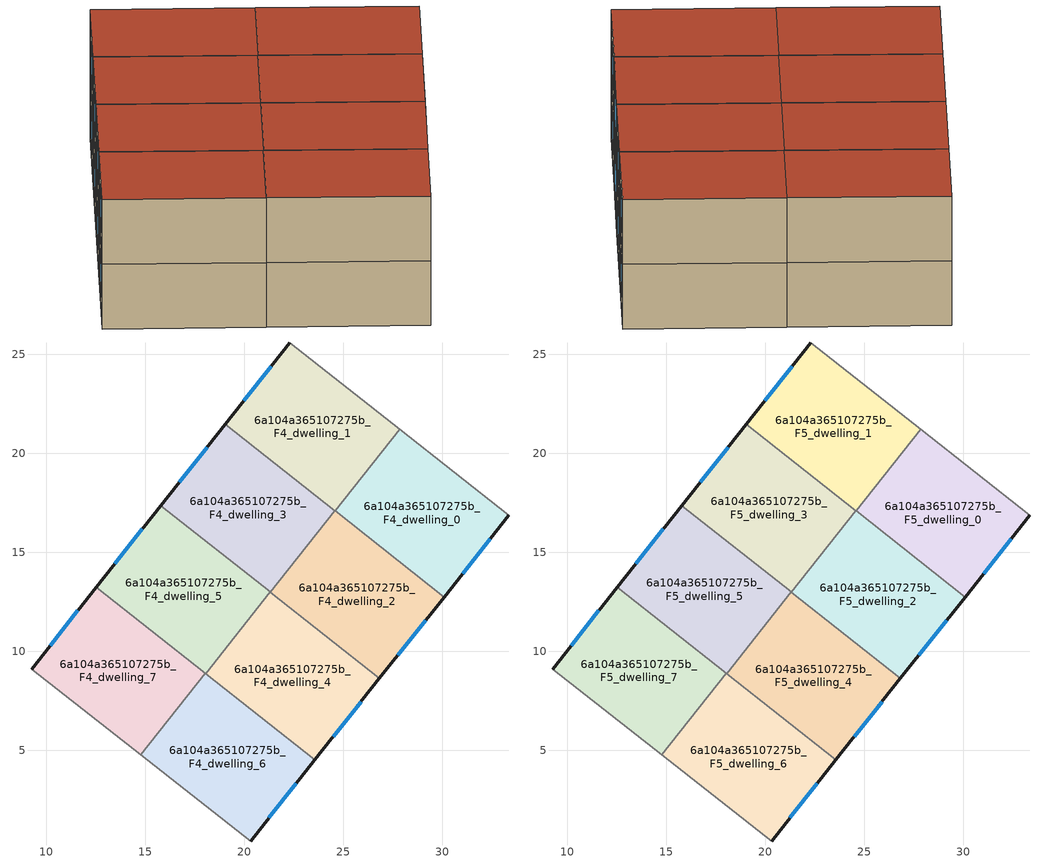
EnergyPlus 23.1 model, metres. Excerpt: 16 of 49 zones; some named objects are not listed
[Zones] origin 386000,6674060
6a104a365107275b_F4_dwelling_0
 floor to 6a104a365107275b_F3_dwelling_0 (EU_floor_Construction): 33.36,16.87 30.08,12.74 24.58,17.09 27.83,21.21 z12
 wall outside (EU_wall_Construction): 30.08,12.74 33.36,16.87 z12:15
 wall adiabatic (EU_wall_Construction): 33.36,16.87 27.83,21.21 z12:15
 wall to 6a104a365107275b_F4_dwelling_1 (EU_wall_Construction): 27.83,21.21 24.58,17.09 z12:15
 wall to 6a104a365107275b_F4_dwelling_2 (EU_wall_Construction): 24.58,17.09 30.08,12.74 z12:15
 window (EU_Window_Construction): 31.02,13.92 32.42,15.69 z12.86:14.14
6a104a365107275b_F4_dwelling_1
 floor to 6a104a365107275b_F3_dwelling_1 (EU_floor_Construction): 27.83,21.21 24.58,17.09 19.04,21.47 22.28,25.56 z12
 wall outside (EU_wall_Construction): 22.28,25.56 19.04,21.47 z12:15
 wall adiabatic (EU_wall_Construction): 27.83,21.21 22.28,25.56 z12:15
 wall to 6a104a365107275b_F4_dwelling_3 (EU_wall_Construction): 19.04,21.47 24.56,17.11 z12:15
 wall to 6a104a365107275b_F4_dwelling_2 (EU_wall_Construction): 24.56,17.1 24.58,17.09 z12:15
 window (EU_Window_Construction): 21.35,24.4 19.97,22.64 z12.86:14.14
6a104a365107275b_F4_dwelling_2
 floor to 6a104a365107275b_F3_dwelling_2 (EU_floor_Construction): 30.08,12.74 26.82,8.62 21.3,12.99 24.56,17.11 z12
 wall outside (EU_wall_Construction): 26.82,8.62 30.08,12.74 z12:15
 wall to 6a104a365107275b_F4_dwelling_3 (EU_wall_Construction): 24.56,17.11 21.3,12.99 z12:15
 wall to 6a104a365107275b_F4_dwelling_4 (EU_wall_Construction): 21.3,12.99 26.82,8.62 z12:15
 window (EU_Window_Construction): 27.75,9.8 29.15,11.56 z12.86:14.14
6a104a365107275b_F4_dwelling_3
 floor to 6a104a365107275b_F3_dwelling_3 (EU_floor_Construction): 24.56,17.11 21.3,12.99 15.78,17.36 19.04,21.47 z12
 wall outside (EU_wall_Construction): 19.04,21.47 15.78,17.36 z12:15
 wall to 6a104a365107275b_F4_dwelling_5 (EU_wall_Construction): 15.78,17.36 21.3,12.99 z12:15
 window (EU_Window_Construction): 18.11,20.3 16.71,18.53 z12.86:14.14
6a104a365107275b_F4_dwelling_4
 floor to 6a104a365107275b_F3_dwelling_4 (EU_floor_Construction): 26.82,8.62 23.56,4.51 18.04,8.88 21.3,12.99 z12
 wall outside (EU_wall_Construction): 23.56,4.51 26.82,8.62 z12:15
 wall to 6a104a365107275b_F4_dwelling_5 (EU_wall_Construction): 21.3,12.99 18.04,8.88 z12:15
 wall to 6a104a365107275b_F4_dwelling_6 (EU_wall_Construction): 18.04,8.88 23.56,4.51 z12:15
 window (EU_Window_Construction): 24.49,5.69 25.89,7.45 z12.86:14.14
6a104a365107275b_F4_dwelling_5
 floor to 6a104a365107275b_F3_dwelling_5 (EU_floor_Construction): 21.3,12.99 18.04,8.88 12.53,13.24 15.78,17.36 z12
 wall outside (EU_wall_Construction): 15.78,17.36 12.53,13.24 z12:15
 wall to 6a104a365107275b_F4_dwelling_7 (EU_wall_Construction): 12.53,13.24 18.03,8.89 z12:15
 wall to 6a104a365107275b_F4_dwelling_6 (EU_wall_Construction): 18.03,8.89 18.04,8.88 z12:15
 window (EU_Window_Construction): 14.85,16.18 13.46,14.42 z12.86:14.14
6a104a365107275b_F4_dwelling_6
 floor to 6a104a365107275b_F3_dwelling_6 (EU_floor_Construction): 23.56,4.51 20.31,0.42 14.77,4.77 18.03,8.89 z12
 wall outside (EU_wall_Construction): 20.31,0.42 23.56,4.51 z12:15
 wall adiabatic (EU_wall_Construction): 14.77,4.77 20.31,0.42 z12:15
 wall to 6a104a365107275b_F4_dwelling_7 (EU_wall_Construction): 18.03,8.89 14.77,4.77 z12:15
 window (EU_Window_Construction): 21.24,1.59 22.63,3.34 z12.86:14.14
6a104a365107275b_F4_dwelling_7
 floor to 6a104a365107275b_F3_dwelling_7 (EU_floor_Construction): 18.03,8.89 14.77,4.77 9.25,9.1 12.53,13.24 z12
 wall outside (EU_wall_Construction): 12.53,13.24 9.25,9.1 z12:15
 wall adiabatic (EU_wall_Construction): 9.25,9.1 14.77,4.77 z12:15
 window (EU_Window_Construction): 11.59,12.06 10.19,10.28 z12.86:14.14
6a104a365107275b_F5_dwelling_0
 floor to 6a104a365107275b_F4_dwelling_0 (EU_floor_Construction): 33.36,16.87 30.08,12.74 24.58,17.09 27.83,21.21 z15
 wall outside (EU_wall_Construction): 30.08,12.74 33.36,16.87 z15:18
 wall adiabatic (EU_wall_Construction): 33.36,16.87 27.83,21.21 z15:18
 wall to 6a104a365107275b_F5_dwelling_1 (EU_wall_Construction): 27.83,21.21 24.58,17.09 z15:18
 wall to 6a104a365107275b_F5_dwelling_2 (EU_wall_Construction): 24.58,17.09 30.08,12.74 z15:18
 window (EU_Window_Construction): 31.02,13.92 32.42,15.69 z15.86:17.14
 roof outside (EU_roof_Construction): 30.08,12.74 33.36,16.87 27.83,21.21 24.58,17.09 z18
6a104a365107275b_F5_dwelling_1
 floor to 6a104a365107275b_F4_dwelling_1 (EU_floor_Construction): 27.83,21.21 24.58,17.09 19.04,21.47 22.28,25.56 z15
 wall outside (EU_wall_Construction): 22.28,25.56 19.04,21.47 z15:18
 wall adiabatic (EU_wall_Construction): 27.83,21.21 22.28,25.56 z15:18
 wall to 6a104a365107275b_F5_dwelling_3 (EU_wall_Construction): 19.04,21.47 24.56,17.11 z15:18
 wall to 6a104a365107275b_F5_dwelling_2 (EU_wall_Construction): 24.56,17.1 24.58,17.09 z15:18
 window (EU_Window_Construction): 21.35,24.4 19.97,22.64 z15.86:17.14
 roof outside (EU_roof_Construction): 24.58,17.09 27.83,21.21 22.28,25.56 19.04,21.47 z18
6a104a365107275b_F5_dwelling_2
 floor to 6a104a365107275b_F4_dwelling_2 (EU_floor_Construction): 30.08,12.74 26.82,8.62 21.3,12.99 24.56,17.11 z15
 wall outside (EU_wall_Construction): 26.82,8.62 30.08,12.74 z15:18
 wall to 6a104a365107275b_F5_dwelling_3 (EU_wall_Construction): 24.56,17.11 21.3,12.99 z15:18
 wall to 6a104a365107275b_F5_dwelling_4 (EU_wall_Construction): 21.3,12.99 26.82,8.62 z15:18
 window (EU_Window_Construction): 27.75,9.8 29.15,11.56 z15.86:17.14
 roof outside (EU_roof_Construction): 26.82,8.62 30.08,12.74 24.56,17.11 21.3,12.99 z18
6a104a365107275b_F5_dwelling_3
 floor to 6a104a365107275b_F4_dwelling_3 (EU_floor_Construction): 24.56,17.11 21.3,12.99 15.78,17.36 19.04,21.47 z15
 wall outside (EU_wall_Construction): 19.04,21.47 15.78,17.36 z15:18
 wall to 6a104a365107275b_F5_dwelling_5 (EU_wall_Construction): 15.78,17.36 21.3,12.99 z15:18
 window (EU_Window_Construction): 18.11,20.3 16.71,18.53 z15.86:17.14
 roof outside (EU_roof_Construction): 21.3,12.99 24.56,17.11 19.04,21.47 15.78,17.36 z18
6a104a365107275b_F5_dwelling_4
 floor to 6a104a365107275b_F4_dwelling_4 (EU_floor_Construction): 26.82,8.62 23.56,4.51 18.04,8.88 21.3,12.99 z15
 wall outside (EU_wall_Construction): 23.56,4.51 26.82,8.62 z15:18
 wall to 6a104a365107275b_F5_dwelling_5 (EU_wall_Construction): 21.3,12.99 18.04,8.88 z15:18
 wall to 6a104a365107275b_F5_dwelling_6 (EU_wall_Construction): 18.04,8.88 23.56,4.51 z15:18
 window (EU_Window_Construction): 24.49,5.69 25.89,7.45 z15.86:17.14
 roof outside (EU_roof_Construction): 23.56,4.51 26.82,8.62 21.3,12.99 18.04,8.88 z18
6a104a365107275b_F5_dwelling_5
 floor to 6a104a365107275b_F4_dwelling_5 (EU_floor_Construction): 21.3,12.99 18.04,8.88 12.53,13.24 15.78,17.36 z15
 wall outside (EU_wall_Construction): 15.78,17.36 12.53,13.24 z15:18
 wall to 6a104a365107275b_F5_dwelling_7 (EU_wall_Construction): 12.53,13.24 18.03,8.89 z15:18
 wall to 6a104a365107275b_F5_dwelling_6 (EU_wall_Construction): 18.03,8.89 18.04,8.88 z15:18
 window (EU_Window_Construction): 14.85,16.18 13.46,14.42 z15.86:17.14
 roof outside (EU_roof_Construction): 18.04,8.88 21.3,12.99 15.78,17.36 12.53,13.24 z18
6a104a365107275b_F5_dwelling_6
 floor to 6a104a365107275b_F4_dwelling_6 (EU_floor_Construction): 23.56,4.51 20.31,0.42 14.77,4.77 18.03,8.89 z15
 wall outside (EU_wall_Construction): 20.31,0.42 23.56,4.51 z15:18
 wall adiabatic (EU_wall_Construction): 14.77,4.77 20.31,0.42 z15:18
 wall to 6a104a365107275b_F5_dwelling_7 (EU_wall_Construction): 18.03,8.89 14.77,4.77 z15:18
 window (EU_Window_Construction): 21.24,1.59 22.63,3.34 z15.86:17.14
 roof outside (EU_roof_Construction): 20.31,0.42 23.56,4.51 18.03,8.89 14.77,4.77 z18
6a104a365107275b_F5_dwelling_7
 floor to 6a104a365107275b_F4_dwelling_7 (EU_floor_Construction): 18.03,8.89 14.77,4.77 9.25,9.1 12.53,13.24 z15
 wall outside (EU_wall_Construction): 12.53,13.24 9.25,9.1 z15:18
 wall adiabatic (EU_wall_Construction): 9.25,9.1 14.77,4.77 z15:18
 window (EU_Window_Construction): 11.59,12.06 10.19,10.28 z15.86:17.14
 roof outside (EU_roof_Construction): 14.77,4.77 18.03,8.89 12.53,13.24 9.25,9.1 z18
[Building]
EU S2 Campaign: North Axis=0; Terrain=City; Solar Distribution=FullExterior
[Site:Location]
Helsinki-Vantaa.AP: Latitude=60.317; Longitude=24.963; Time Zone=2; Elevation=54.6
[SizingPeriod:WeatherFileDays]
AnnualSizingPeriod: Begin Month=1; Begin Day of Month=1; End Month=12; End Day of Month=31; Day of Week for Start Day=Monday; Use Weather File Daylight Saving Period=No; Use Weather File Rain and Snow Indicators=No
[MATERIAL]
EU_InternalMass_Material: Roughness=MediumRough; Thickness=0.1; Conductivity=1; Density=1800; Specific Heat=900; Thermal Absorptance=0.9; Solar Absorptance=0.7; Visible Absorptance=0.7
[MATERIAL:NOMASS] Roughness=MediumRough; Thermal Absorptance=0.9; Solar Absorptance=0.7; Visible Absorptance=0.7
Name | Thermal Resistance
EU_wall_NoMass | 1.10183
EU_roof_NoMass; EU_floor_NoMass | 1.70606
[WINDOWMATERIAL:SIMPLEGLAZINGSYSTEM]
EU_Window_SimpleGlazing: UFactor=3.11035; Solar Heat Gain Coefficient=0.8; Visible Transmittance=0.8
[CONSTRUCTION]
EU_wall_Construction: EU_wall_NoMass
EU_roof_Construction: EU_roof_NoMass
EU_floor_Construction: EU_floor_NoMass
EU_Window_Construction: EU_Window_SimpleGlazing
EU_InternalMass_Construction: EU_InternalMass_Material
[ZONE] Type=1; Multiplier=1; Ceiling Height=autocalculate; Floor Area=autocalculate; Part of Total Floor Area=Yes
Name | Volume
6a104a365107275b_F4_dwelling_0; 6a104a365107275b_F5_dwelling_0 | 110.791
6a104a365107275b_F4_dwelling_1; 6a104a365107275b_F5_dwelling_1 | 110.78
6a104a365107275b_F4_dwelling_2; 6a104a365107275b_F5_dwelling_2 | 110.795
6a104a365107275b_F4_dwelling_3; 6a104a365107275b_F5_dwelling_3 | 110.815
6a104a365107275b_F4_dwelling_4; 6a104a365107275b_F5_dwelling_4 | 110.799
6a104a365107275b_F4_dwelling_5; 6a104a365107275b_F5_dwelling_5 | 110.788
6a104a365107275b_F4_dwelling_6; 6a104a365107275b_F5_dwelling_6 | 110.793
6a104a365107275b_F4_dwelling_7; 6a104a365107275b_F5_dwelling_7 | 110.804
[INTERNALMASS] Construction=EU_InternalMass_Construction
Name | Zone or ZoneList | Surface Area
6a104a365107275b_F4_dwelling_0_EU_InternalMass | 6a104a365107275b_F4_dwelling_0 | 36.93
6a104a365107275b_F4_dwelling_1_EU_InternalMass | 6a104a365107275b_F4_dwelling_1 | 36.9264
6a104a365107275b_F4_dwelling_2_EU_InternalMass | 6a104a365107275b_F4_dwelling_2 | 36.9317
6a104a365107275b_F4_dwelling_3_EU_InternalMass | 6a104a365107275b_F4_dwelling_3 | 36.9384
6a104a365107275b_F4_dwelling_4_EU_InternalMass | 6a104a365107275b_F4_dwelling_4 | 36.9325
6a104a365107275b_F4_dwelling_5_EU_InternalMass | 6a104a365107275b_F4_dwelling_5 | 36.9293
6a104a365107275b_F4_dwelling_6_EU_InternalMass | 6a104a365107275b_F4_dwelling_6 | 36.931
6a104a365107275b_F4_dwelling_7_EU_InternalMass | 6a104a365107275b_F4_dwelling_7 | 36.9344
6a104a365107275b_F5_dwelling_0_EU_InternalMass | 6a104a365107275b_F5_dwelling_0 | 36.93
6a104a365107275b_F5_dwelling_1_EU_InternalMass | 6a104a365107275b_F5_dwelling_1 | 36.9264
6a104a365107275b_F5_dwelling_2_EU_InternalMass | 6a104a365107275b_F5_dwelling_2 | 36.9317
6a104a365107275b_F5_dwelling_3_EU_InternalMass | 6a104a365107275b_F5_dwelling_3 | 36.9384
6a104a365107275b_F5_dwelling_4_EU_InternalMass | 6a104a365107275b_F5_dwelling_4 | 36.9325
6a104a365107275b_F5_dwelling_5_EU_InternalMass | 6a104a365107275b_F5_dwelling_5 | 36.9293
6a104a365107275b_F5_dwelling_6_EU_InternalMass | 6a104a365107275b_F5_dwelling_6 | 36.931
6a104a365107275b_F5_dwelling_7_EU_InternalMass | 6a104a365107275b_F5_dwelling_7 | 36.9344
[OTHEREQUIPMENT] Fuel Type=Electricity; Design Level Calculation Method=Watts/Area; Power per Zone Floor Area=1; Fraction Latent=0; Fraction Radiant=0; Fraction Lost=0; Carbon Dioxide Generation Rate=0; EndUse Subcategory=EU_Step8_InternalGains
Name | Zone or ZoneList or Space or SpaceList | Schedule
EU_Step8_InternalGain_6a104a365107275b_F4_dwelling_0_f000 | 6a104a365107275b_F4_dwelling_0 | EU_Step8_GainSchedule_6a104a365107275b_F4_dwelling_0_f000
EU_Step8_InternalGain_6a104a365107275b_F4_dwelling_1_f000 | 6a104a365107275b_F4_dwelling_1 | EU_Step8_GainSchedule_6a104a365107275b_F4_dwelling_1_f000
EU_Step8_InternalGain_6a104a365107275b_F4_dwelling_2_f000 | 6a104a365107275b_F4_dwelling_2 | EU_Step8_GainSchedule_6a104a365107275b_F4_dwelling_2_f000
EU_Step8_InternalGain_6a104a365107275b_F4_dwelling_3_f000 | 6a104a365107275b_F4_dwelling_3 | EU_Step8_GainSchedule_6a104a365107275b_F4_dwelling_3_f000
EU_Step8_InternalGain_6a104a365107275b_F4_dwelling_4_f000 | 6a104a365107275b_F4_dwelling_4 | EU_Step8_GainSchedule_6a104a365107275b_F4_dwelling_4_f000
EU_Step8_InternalGain_6a104a365107275b_F4_dwelling_5_f000 | 6a104a365107275b_F4_dwelling_5 | EU_Step8_GainSchedule_6a104a365107275b_F4_dwelling_5_f000
EU_Step8_InternalGain_6a104a365107275b_F4_dwelling_6_f000 | 6a104a365107275b_F4_dwelling_6 | EU_Step8_GainSchedule_6a104a365107275b_F4_dwelling_6_f000
EU_Step8_InternalGain_6a104a365107275b_F4_dwelling_7_f000 | 6a104a365107275b_F4_dwelling_7 | EU_Step8_GainSchedule_6a104a365107275b_F4_dwelling_7_f000
EU_Step8_InternalGain_6a104a365107275b_F5_dwelling_0_f000 | 6a104a365107275b_F5_dwelling_0 | EU_Step8_GainSchedule_6a104a365107275b_F5_dwelling_0_f000
EU_Step8_InternalGain_6a104a365107275b_F5_dwelling_1_f000 | 6a104a365107275b_F5_dwelling_1 | EU_Step8_GainSchedule_6a104a365107275b_F5_dwelling_1_f000
EU_Step8_InternalGain_6a104a365107275b_F5_dwelling_2_f000 | 6a104a365107275b_F5_dwelling_2 | EU_Step8_GainSchedule_6a104a365107275b_F5_dwelling_2_f000
EU_Step8_InternalGain_6a104a365107275b_F5_dwelling_3_f000 | 6a104a365107275b_F5_dwelling_3 | EU_Step8_GainSchedule_6a104a365107275b_F5_dwelling_3_f000
EU_Step8_InternalGain_6a104a365107275b_F5_dwelling_4_f000 | 6a104a365107275b_F5_dwelling_4 | EU_Step8_GainSchedule_6a104a365107275b_F5_dwelling_4_f000
EU_Step8_InternalGain_6a104a365107275b_F5_dwelling_5_f000 | 6a104a365107275b_F5_dwelling_5 | EU_Step8_GainSchedule_6a104a365107275b_F5_dwelling_5_f000
EU_Step8_InternalGain_6a104a365107275b_F5_dwelling_6_f000 | 6a104a365107275b_F5_dwelling_6 | EU_Step8_GainSchedule_6a104a365107275b_F5_dwelling_6_f000
EU_Step8_InternalGain_6a104a365107275b_F5_dwelling_7_f000 | 6a104a365107275b_F5_dwelling_7 | EU_Step8_GainSchedule_6a104a365107275b_F5_dwelling_7_f000
[ZONEVENTILATION:DESIGNFLOWRATE] Schedule=EU_AlwaysOn; Design Flow Rate Calculation Method=AirChanges/Hour; Air Changes per Hour=0.756316; Ventilation Type=Natural; Fan Pressure Rise=0; Fan Total Efficiency=1; Constant Term Coefficient=1; Temperature Term Coefficient=0; Velocity Term Coefficient=0; Velocity Squared Term Coefficient=0; Minimum Indoor Temperature=-100; Maximum Indoor Temperature=100; Delta Temperature=-100; Minimum Outdoor Temperature=-100; Maximum Outdoor Temperature=100; Maximum Wind Speed=40
Name | Zone or ZoneList or Space or SpaceList
EU_ConstantAir_6a104a365107275b_F4_dwelling_0 | 6a104a365107275b_F4_dwelling_0
EU_ConstantAir_6a104a365107275b_F4_dwelling_1 | 6a104a365107275b_F4_dwelling_1
EU_ConstantAir_6a104a365107275b_F4_dwelling_2 | 6a104a365107275b_F4_dwelling_2
EU_ConstantAir_6a104a365107275b_F4_dwelling_3 | 6a104a365107275b_F4_dwelling_3
EU_ConstantAir_6a104a365107275b_F4_dwelling_4 | 6a104a365107275b_F4_dwelling_4
EU_ConstantAir_6a104a365107275b_F4_dwelling_5 | 6a104a365107275b_F4_dwelling_5
EU_ConstantAir_6a104a365107275b_F4_dwelling_6 | 6a104a365107275b_F4_dwelling_6
EU_ConstantAir_6a104a365107275b_F4_dwelling_7 | 6a104a365107275b_F4_dwelling_7
EU_ConstantAir_6a104a365107275b_F5_dwelling_0 | 6a104a365107275b_F5_dwelling_0
EU_ConstantAir_6a104a365107275b_F5_dwelling_1 | 6a104a365107275b_F5_dwelling_1
EU_ConstantAir_6a104a365107275b_F5_dwelling_2 | 6a104a365107275b_F5_dwelling_2
EU_ConstantAir_6a104a365107275b_F5_dwelling_3 | 6a104a365107275b_F5_dwelling_3
EU_ConstantAir_6a104a365107275b_F5_dwelling_4 | 6a104a365107275b_F5_dwelling_4
EU_ConstantAir_6a104a365107275b_F5_dwelling_5 | 6a104a365107275b_F5_dwelling_5
EU_ConstantAir_6a104a365107275b_F5_dwelling_6 | 6a104a365107275b_F5_dwelling_6
EU_ConstantAir_6a104a365107275b_F5_dwelling_7 | 6a104a365107275b_F5_dwelling_7
[HVACTEMPLATE:THERMOSTAT] Constant Heating Setpoint=20; Constant Cooling Setpoint=50
EU_HeatOnly_6a104a365107275b_F4_dwelling_1; EU_HeatOnly_6a104a365107275b_F4_dwelling_2; EU_HeatOnly_6a104a365107275b_F4_dwelling_3; EU_HeatOnly_6a104a365107275b_F4_dwelling_4; EU_HeatOnly_6a104a365107275b_F4_dwelling_5; EU_HeatOnly_6a104a365107275b_F4_dwelling_6; EU_HeatOnly_6a104a365107275b_F4_dwelling_7; EU_HeatOnly_6a104a365107275b_F5_dwelling_0; EU_HeatOnly_6a104a365107275b_F5_dwelling_1; EU_HeatOnly_6a104a365107275b_F5_dwelling_2; EU_HeatOnly_6a104a365107275b_F5_dwelling_3; EU_HeatOnly_6a104a365107275b_F5_dwelling_4; EU_HeatOnly_6a104a365107275b_F5_dwelling_5; EU_HeatOnly_6a104a365107275b_F5_dwelling_6; EU_HeatOnly_6a104a365107275b_F5_dwelling_7
[HVACTEMPLATE:ZONE:IDEALLOADSAIRSYSTEM] System Availability Schedule=EU_AlwaysOn; Maximum Heating Supply Air Temperature=50; Minimum Cooling Supply Air Temperature=13; Maximum Heating Supply Air Humidity Ratio=0.0156; Minimum Cooling Supply Air Humidity Ratio=0.0077; Heating Limit=NoLimit; Cooling Limit=NoLimit; Heating Availability Schedule=EU_AlwaysOn; Cooling Availability Schedule=EU_CoolingOff; Dehumidification Control Type=ConstantSensibleHeatRatio; Cooling Sensible Heat Ratio=0.7; Dehumidification Setpoint=60; Humidification Control Type=None; Humidification Setpoint=30; Outdoor Air Method=None; Outdoor Air Flow Rate per Person=0.00944; Outdoor Air Flow Rate per Zone Floor Area=0; Outdoor Air Flow Rate per Zone=0; Demand Controlled Ventilation Type=None; Outdoor Air Economizer Type=NoEconomizer; Heat Recovery Type=None; Sensible Heat Recovery Effectiveness=0.7; Latent Heat Recovery Effectiveness=0.65
Name | Template Thermostat
6a104a365107275b_F4_dwelling_0 | EU_HeatOnly_6a104a365107275b_F4_dwelling_0
6a104a365107275b_F4_dwelling_1 | EU_HeatOnly_6a104a365107275b_F4_dwelling_1
6a104a365107275b_F4_dwelling_2 | EU_HeatOnly_6a104a365107275b_F4_dwelling_2
6a104a365107275b_F4_dwelling_3 | EU_HeatOnly_6a104a365107275b_F4_dwelling_3
6a104a365107275b_F4_dwelling_4 | EU_HeatOnly_6a104a365107275b_F4_dwelling_4
6a104a365107275b_F4_dwelling_5 | EU_HeatOnly_6a104a365107275b_F4_dwelling_5
6a104a365107275b_F4_dwelling_6 | EU_HeatOnly_6a104a365107275b_F4_dwelling_6
6a104a365107275b_F4_dwelling_7 | EU_HeatOnly_6a104a365107275b_F4_dwelling_7
6a104a365107275b_F5_dwelling_0 | EU_HeatOnly_6a104a365107275b_F5_dwelling_0
6a104a365107275b_F5_dwelling_1 | EU_HeatOnly_6a104a365107275b_F5_dwelling_1
6a104a365107275b_F5_dwelling_2 | EU_HeatOnly_6a104a365107275b_F5_dwelling_2
6a104a365107275b_F5_dwelling_3 | EU_HeatOnly_6a104a365107275b_F5_dwelling_3
6a104a365107275b_F5_dwelling_4 | EU_HeatOnly_6a104a365107275b_F5_dwelling_4
6a104a365107275b_F5_dwelling_5 | EU_HeatOnly_6a104a365107275b_F5_dwelling_5
6a104a365107275b_F5_dwelling_6 | EU_HeatOnly_6a104a365107275b_F5_dwelling_6
6a104a365107275b_F5_dwelling_7 | EU_HeatOnly_6a104a365107275b_F5_dwelling_7
[SIZING:ZONE] Zone Cooling Design Supply Air Temperature Input Method=SupplyAirTemperature; Zone Cooling Design Supply Air Temperature=13; Zone Heating Design Supply Air Temperature Input Method=SupplyAirTemperature; Zone Heating Design Supply Air Temperature=50; Zone Cooling Design Supply Air Humidity Ratio=0.008; Zone Heating Design Supply Air Humidity Ratio=0.008; Cooling Design Air Flow Method=DesignDay; Cooling Design Air Flow Rate=0; Cooling Minimum Air Flow per Zone Floor Area=0.000762; Cooling Minimum Air Flow=0; Cooling Minimum Air Flow Fraction=0.2; Heating Design Air Flow Method=DesignDay; Heating Design Air Flow Rate=0; Heating Maximum Air Flow per Zone Floor Area=0.002032; Heating Maximum Air Flow=0.141576; Heating Maximum Air Flow Fraction=0.3; Account for Dedicated Outdoor Air System=No; Dedicated Outdoor Air System Control Strategy=NeutralSupplyAir; Dedicated Outdoor Air Low Setpoint Temperature for Design=autosize; Dedicated Outdoor Air High Setpoint Temperature for Design=autosize; Zone Load Sizing Method=Sensible Load Only No Latent Load; Zone Latent Cooling Design Supply Air Humidity Ratio Input Method=HumidityRatioDifference; Zone Cooling Design Supply Air Humidity Ratio Difference=0.005; Zone Latent Heating Design Supply Air Humidity Ratio Input Method=HumidityRatioDifference; Zone Humidification Design Supply Air Humidity Ratio Difference=0.005
6a104a365107275b_F4_dwelling_0; 6a104a365107275b_F4_dwelling_1; 6a104a365107275b_F4_dwelling_2; 6a104a365107275b_F4_dwelling_3; 6a104a365107275b_F4_dwelling_4; 6a104a365107275b_F4_dwelling_5; 6a104a365107275b_F4_dwelling_6; 6a104a365107275b_F4_dwelling_7; 6a104a365107275b_F5_dwelling_0; 6a104a365107275b_F5_dwelling_1; 6a104a365107275b_F5_dwelling_2; 6a104a365107275b_F5_dwelling_3; 6a104a365107275b_F5_dwelling_4; 6a104a365107275b_F5_dwelling_5; 6a104a365107275b_F5_dwelling_6; 6a104a365107275b_F5_dwelling_7
[SCHEDULE:CONSTANT]
Name | Hourly Value
EU_AlwaysOn | 1
EU_CoolingOff | 0
[SCHEDULE:FILE] Column Number=1; Rows to Skip at Top=0; Number of Hours of Data=8760; Column Separator=Comma; Interpolate to Timestep=No; Minutes per Item=60; Adjust Schedule for Daylight Savings=Yes
Name | File
EU_Step8_GainSchedule_6a104a365107275b_F4_dwelling_0_f000 | ../../schedules/6a104a365107275b/6a104a365107275b_F4_dwelling_0_f000_gain.csv
EU_Step8_GainSchedule_6a104a365107275b_F4_dwelling_1_f000 | ../../schedules/6a104a365107275b/6a104a365107275b_F4_dwelling_1_f000_gain.csv
EU_Step8_GainSchedule_6a104a365107275b_F4_dwelling_2_f000 | ../../schedules/6a104a365107275b/6a104a365107275b_F4_dwelling_2_f000_gain.csv
EU_Step8_GainSchedule_6a104a365107275b_F4_dwelling_3_f000 | ../../schedules/6a104a365107275b/6a104a365107275b_F4_dwelling_3_f000_gain.csv
EU_Step8_GainSchedule_6a104a365107275b_F4_dwelling_4_f000 | ../../schedules/6a104a365107275b/6a104a365107275b_F4_dwelling_4_f000_gain.csv
EU_Step8_GainSchedule_6a104a365107275b_F4_dwelling_5_f000 | ../../schedules/6a104a365107275b/6a104a365107275b_F4_dwelling_5_f000_gain.csv
EU_Step8_GainSchedule_6a104a365107275b_F4_dwelling_6_f000 | ../../schedules/6a104a365107275b/6a104a365107275b_F4_dwelling_6_f000_gain.csv
EU_Step8_GainSchedule_6a104a365107275b_F4_dwelling_7_f000 | ../../schedules/6a104a365107275b/6a104a365107275b_F4_dwelling_7_f000_gain.csv
EU_Step8_GainSchedule_6a104a365107275b_F5_dwelling_0_f000 | ../../schedules/6a104a365107275b/6a104a365107275b_F5_dwelling_0_f000_gain.csv
EU_Step8_GainSchedule_6a104a365107275b_F5_dwelling_1_f000 | ../../schedules/6a104a365107275b/6a104a365107275b_F5_dwelling_1_f000_gain.csv
EU_Step8_GainSchedule_6a104a365107275b_F5_dwelling_2_f000 | ../../schedules/6a104a365107275b/6a104a365107275b_F5_dwelling_2_f000_gain.csv
EU_Step8_GainSchedule_6a104a365107275b_F5_dwelling_3_f000 | ../../schedules/6a104a365107275b/6a104a365107275b_F5_dwelling_3_f000_gain.csv
EU_Step8_GainSchedule_6a104a365107275b_F5_dwelling_4_f000 | ../../schedules/6a104a365107275b/6a104a365107275b_F5_dwelling_4_f000_gain.csv
EU_Step8_GainSchedule_6a104a365107275b_F5_dwelling_5_f000 | ../../schedules/6a104a365107275b/6a104a365107275b_F5_dwelling_5_f000_gain.csv
EU_Step8_GainSchedule_6a104a365107275b_F5_dwelling_6_f000 | ../../schedules/6a104a365107275b/6a104a365107275b_F5_dwelling_6_f000_gain.csv
EU_Step8_GainSchedule_6a104a365107275b_F5_dwelling_7_f000 | ../../schedules/6a104a365107275b/6a104a365107275b_F5_dwelling_7_f000_gain.csv
